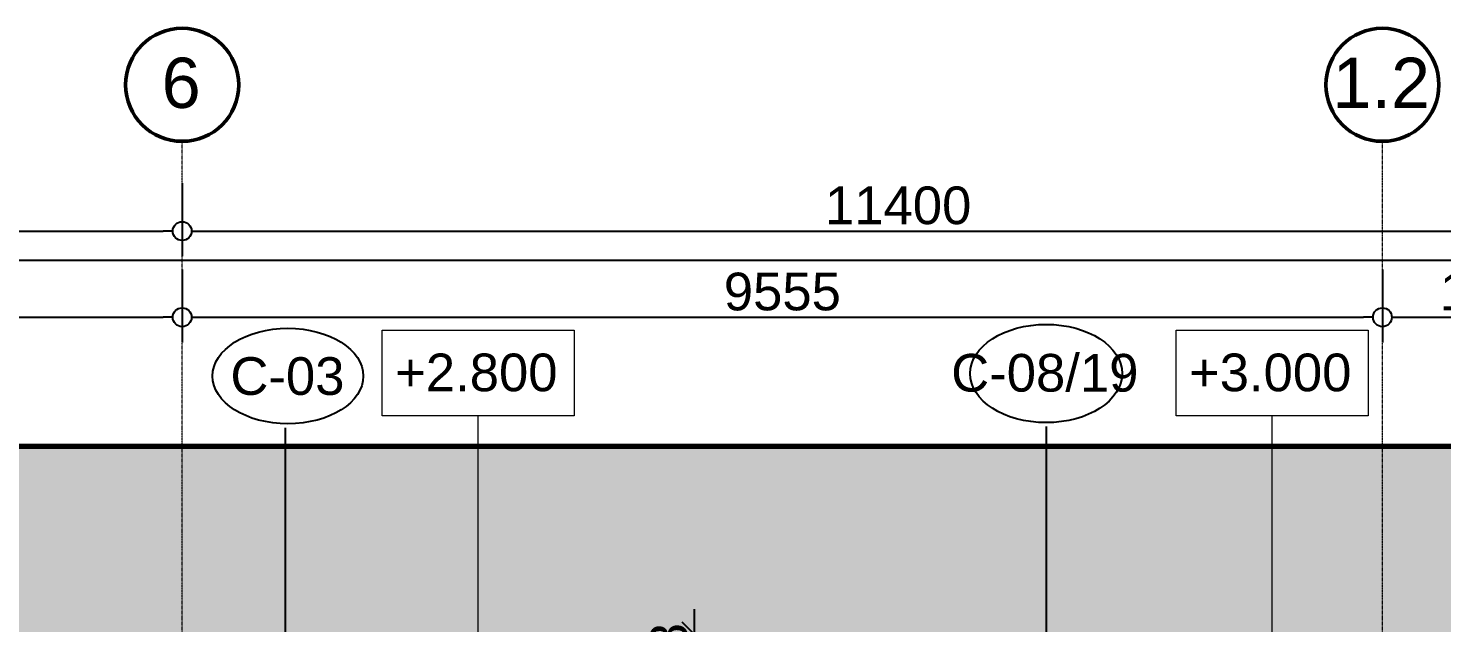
# Model space of a CAD drawing. Header units: millimetres. Extents: x -920222 to -841623, y -18676 to 21298.
# Drawn here: x -859907 to -848655, y 16565 to 21298 of the extents above; entities that cross this region are included whole.
import ezdxf

# ---------------------------------------------------------------- set-up
doc = ezdxf.new("R2010")
doc.units = ezdxf.units.MM
doc.linetypes.add('DPA_Grid _ Level 100', pattern=[10, 5.5, -1.6, 1.3, -1.6])
for name, color, linetype, lineweight in [('A-ANNO-DIMS', 1, 'Continuous', 9), ('A-ANNO-NOTE', 3, 'Continuous', 25), ('A-ROOM-IDEN', 3, 'Continuous', 25), ('A-WALL', 5, 'Continuous', 35), ('A-WALL-PATT', 1, 'Continuous', 35), ('G-ANNO-TEXT', 3, 'Continuous', 9), ('S-GRID', 251, 'Continuous', 9), ('S-GRID-IDEN', 3, 'Continuous', 50)]:
    doc.layers.add(name, color=color, linetype=linetype, lineweight=lineweight)
doc.styles.add('Arial', font='arial.ttf', dxfattribs={"height": 400})
doc.styles.add('Arial_2', font='arial.ttf', dxfattribs={"height": 300})
doc.dimstyles.new('DPA-DIM-3_0_C-C', dxfattribs={"dimscale": 304.8, "dimtxt": 306.07782, "dimasz": 0.492126, "dimexe": 0.656168, "dimexo": 0.0625, "dimgap": 0.164042, "dimtad": 1, "dimdec": 0, "dimzin": 0, "dimdsep": 46, "dimtxsty": 'Arial_2', "dimblk1": 'DOTBLANK', "dimblk2": 'DOTBLANK', "dimsah": 1, "dimcen": 0.09, "dimdle": 0.656168, "dimadec": 8, "dimazin": 0, "dimtfac": 1, "dimtdec": 4, "dimtix": 1, "dimtmove": 0, "dimatfit": 3, "dimfxl": 1.312336, "dimfxlon": 1, "dimtvp": 1, "dimtolj": 1, "dimtzin": 0, "dimarcsym": 2})
doc.dimstyles.new('DPA-DIM-3_0_T-T', dxfattribs={"dimscale": 304.8, "dimtxt": 306.07782, "dimasz": 0.656168, "dimexe": 0.656168, "dimexo": 0.0625, "dimgap": 0.164042, "dimtad": 1, "dimdec": 0, "dimzin": 0, "dimdsep": 46, "dimtxsty": 'Arial_2', "dimblk1": 'OBLIQUE', "dimblk2": 'OBLIQUE', "dimsah": 1, "dimcen": 0.09, "dimdle": 0.656168, "dimadec": 8, "dimazin": 0, "dimtfac": 1, "dimtdec": 4, "dimtix": 1, "dimtmove": 0, "dimatfit": 3, "dimfxl": 1.312336, "dimfxlon": 1, "dimtvp": 1, "dimtolj": 1, "dimtzin": 0, "dimarcsym": 2})

# ---------------------------------------------------------------- blocks, each defined once
blk = doc.blocks.new('DPA_TAG Room-Ceiling - STANDARD-8527542-4250-01 ENLARGED CONCOURSE LEVEL - REFLECTED CEILING PLAN - SHEET 1')
at = {"layer": 'A-ROOM-IDEN'}
blk.add_ellipse((0, 0), major_axis=(-6, 0), ratio=0.633333, dxfattribs=at)
blk = doc.blocks.new('Ceiling Tags - Ceiling Tags-9510765-4250-01 ENLARGED CONCOURSE LEVEL - REFLECTED CEILING PLAN - SHEET 1')
at = {"layer": 'A-ANNO-NOTE'}
blk.add_ellipse((0, 0), major_axis=(6.05, 0), ratio=0.646436, dxfattribs=at)
blk = doc.blocks.new('Grid - 100 Scale-2291345-4250-01 ENLARGED CONCOURSE LEVEL - REFLECTED CEILING PLAN - SHEET 1')
at = {"layer": 'S-GRID-IDEN'}
blk.add_circle((0, 0), 4.5, dxfattribs=at)
blk = doc.blocks.new('_DotBlank')
at = {"color": 0, "linetype": 'ByBlock', "lineweight": -2}
blk.add_line((-0.5, 0), (-1, 0), dxfattribs=at)
blk.add_circle((0, 0), 0.5, dxfattribs=at)
blk = doc.blocks.new('*D295')
at = {"layer": 'A-ANNO-DIMS', "color": 0, "lineweight": -2, "transparency": 16777216}
for p, q in [((34200, 16485), (34200, 15904)), ((45600, 16485), (45600, 15904)), ((34350, 16104), (45450, 16104))]:
    blk.add_line(p, q, dxfattribs=at)
at = {"layer": 'Defpoints', "color": 0, "transparency": 16777216}
for p in [(34200, 16504), (45600, 16504), (45600, 16104)]:
    blk.add_point(p, dxfattribs=at)
at = {"layer": 'A-ANNO-DIMS', "color": 0, "lineweight": -2, "transparency": 16777216, "xscale": 150, "yscale": 150, "zscale": 150, "rotation": 180}
blk.add_blockref('_DotBlank', (34200, 16104), dxfattribs=at)
at = {"layer": 'A-ANNO-DIMS', "color": 0, "lineweight": -2, "transparency": 16777216, "xscale": 150, "yscale": 150, "zscale": 150}
blk.add_blockref('_DotBlank', (45600, 16104), dxfattribs=at)
at = {"layer": 'A-ANNO-DIMS', "color": 0, "transparency": 16777216, "insert": (39900, 16307), "char_height": 300, "width": 1384.41, "attachment_point": 5, "style": 'Arial_2'}
blk.add_mtext('\\A1;11400', dxfattribs=at)
blk = doc.blocks.new('*D296')
at = {"layer": 'A-ANNO-DIMS', "color": 0, "lineweight": -2, "transparency": 16777216}
for p, q in [((45600, 16485), (45600, 15904)), ((57000, 16485), (57000, 15904)), ((45750, 16104), (56850, 16104))]:
    blk.add_line(p, q, dxfattribs=at)
at = {"layer": 'Defpoints', "color": 0, "transparency": 16777216}
for p in [(45600, 16504), (57000, 16504), (57000, 16104)]:
    blk.add_point(p, dxfattribs=at)
at = {"layer": 'A-ANNO-DIMS', "color": 0, "lineweight": -2, "transparency": 16777216, "xscale": 150, "yscale": 150, "zscale": 150, "rotation": 180}
blk.add_blockref('_DotBlank', (45600, 16104), dxfattribs=at)
at = {"layer": 'A-ANNO-DIMS', "color": 0, "lineweight": -2, "transparency": 16777216, "xscale": 150, "yscale": 150, "zscale": 150}
blk.add_blockref('_DotBlank', (57000, 16104), dxfattribs=at)
at = {"layer": 'A-ANNO-DIMS', "color": 0, "transparency": 16777216, "insert": (51300, 16307), "char_height": 300, "width": 1384.41, "attachment_point": 5, "style": 'Arial_2'}
blk.add_mtext('\\A1;11400', dxfattribs=at)
blk = doc.blocks.new('_Oblique')
at = {"color": 0, "linetype": 'ByBlock', "lineweight": -2}
blk.add_line((-0.5, -0.5), (0.5, 0.5), dxfattribs=at)
blk = doc.blocks.new('*D325')
at = {"layer": 'A-ANNO-DIMS', "color": 0, "lineweight": -2, "transparency": 16777216}
for p, q in [((49679, 12893), (49679, 13093)), ((50060, 12893), (49479, 12893)), ((49679, 12893), (49679, 12375)), ((50060, 12375), (49479, 12375)), ((49679, 12375), (49679, 12175))]:
    blk.add_line(p, q, dxfattribs=at)
at = {"layer": 'Defpoints', "color": 0, "transparency": 16777216}
for p in [(50079, 12893), (49679, 12375), (50079, 12375)]:
    blk.add_point(p, dxfattribs=at)
at = {"layer": 'A-ANNO-DIMS', "color": 0, "lineweight": -2, "transparency": 16777216, "xscale": 200, "yscale": 200, "zscale": 200}
for p, rotation in [((49679, 12893), 270), ((49679, 12375), 90)]:
    blk.add_blockref('_Oblique', p, dxfattribs=dict(at, rotation=rotation))
at = {"layer": 'A-ANNO-DIMS', "color": 0, "transparency": 16777216, "insert": (49476, 12634), "char_height": 300, "width": 830.65, "attachment_point": 5, "rotation": 90, "style": 'Arial_2'}
blk.add_mtext('\\A1;518', dxfattribs=at)
blk = doc.blocks.new('*D329')
at = {"layer": 'A-ANNO-DIMS', "color": 0, "lineweight": -2, "transparency": 16777216}
for p, q in [((35402, 15799), (35402, 15218)), ((45600, 15799), (45600, 15218)), ((35552, 15418), (45450, 15418))]:
    blk.add_line(p, q, dxfattribs=at)
at = {"layer": 'Defpoints', "color": 0, "transparency": 16777216}
for p in [(35402, 15818), (45600, 15818), (45600, 15418)]:
    blk.add_point(p, dxfattribs=at)
at = {"layer": 'A-ANNO-DIMS', "color": 0, "lineweight": -2, "transparency": 16777216, "xscale": 150, "yscale": 150, "zscale": 150, "rotation": 180}
blk.add_blockref('_DotBlank', (35402, 15418), dxfattribs=at)
at = {"layer": 'A-ANNO-DIMS', "color": 0, "lineweight": -2, "transparency": 16777216, "xscale": 150, "yscale": 150, "zscale": 150}
blk.add_blockref('_DotBlank', (45600, 15418), dxfattribs=at)
at = {"layer": 'A-ANNO-DIMS', "color": 0, "transparency": 16777216, "insert": (40501, 15621), "char_height": 300, "width": 1384.41, "attachment_point": 5, "style": 'Arial_2'}
blk.add_mtext('\\A1;10198', dxfattribs=at)
blk = doc.blocks.new('*D330')
at = {"layer": 'A-ANNO-DIMS', "color": 0, "lineweight": -2, "transparency": 16777216}
for p, q in [((45600, 15799), (45600, 15218)), ((55155, 15799), (55155, 15218)), ((45750, 15418), (55005, 15418))]:
    blk.add_line(p, q, dxfattribs=at)
at = {"layer": 'Defpoints', "color": 0, "transparency": 16777216}
for p in [(45600, 15818), (55155, 15818), (55155, 15418)]:
    blk.add_point(p, dxfattribs=at)
at = {"layer": 'A-ANNO-DIMS', "color": 0, "lineweight": -2, "transparency": 16777216, "xscale": 150, "yscale": 150, "zscale": 150, "rotation": 180}
blk.add_blockref('_DotBlank', (45600, 15418), dxfattribs=at)
at = {"layer": 'A-ANNO-DIMS', "color": 0, "lineweight": -2, "transparency": 16777216, "xscale": 150, "yscale": 150, "zscale": 150}
blk.add_blockref('_DotBlank', (55155, 15418), dxfattribs=at)
at = {"layer": 'A-ANNO-DIMS', "color": 0, "transparency": 16777216, "insert": (50378, 15621), "char_height": 300, "width": 1107.53, "attachment_point": 5, "style": 'Arial_2'}
blk.add_mtext('\\A1;9555', dxfattribs=at)
blk = doc.blocks.new('*D331')
at = {"layer": 'A-ANNO-DIMS', "color": 0, "lineweight": -2, "transparency": 16777216}
for p, q in [((55155, 15799), (55155, 15218)), ((57000, 15799), (57000, 15218)), ((55305, 15418), (56850, 15418))]:
    blk.add_line(p, q, dxfattribs=at)
at = {"layer": 'Defpoints', "color": 0, "transparency": 16777216}
for p in [(55155, 15818), (57000, 15818), (57000, 15418)]:
    blk.add_point(p, dxfattribs=at)
at = {"layer": 'A-ANNO-DIMS', "color": 0, "lineweight": -2, "transparency": 16777216, "xscale": 150, "yscale": 150, "zscale": 150, "rotation": 180}
blk.add_blockref('_DotBlank', (55155, 15418), dxfattribs=at)
at = {"layer": 'A-ANNO-DIMS', "color": 0, "lineweight": -2, "transparency": 16777216, "xscale": 150, "yscale": 150, "zscale": 150}
blk.add_blockref('_DotBlank', (57000, 15418), dxfattribs=at)
at = {"layer": 'A-ANNO-DIMS', "color": 0, "transparency": 16777216, "insert": (56078, 15621), "char_height": 300, "width": 1107.53, "attachment_point": 5, "style": 'Arial_2'}
blk.add_mtext('\\A1;1845', dxfattribs=at)
blk = doc.blocks.new('*U290')
at = {"layer": 'S-GRID', "linetype": 'DPA_Grid _ Level 100'}
for p, q in [((45600, -21404), (45600, 16818.7)), ((55155, -21404), (55155, 16818.7))]:
    blk.add_line(p, q, dxfattribs=at)
at = {"layer": 'S-GRID-IDEN', "xscale": 99.99999999999993, "yscale": 99.99999999999993, "zscale": 99.99999999999993}
for p in [(45600, 17268.7), (55155, 17268.7)]:
    blk.add_blockref('Grid - 100 Scale-2291345-4250-01 ENLARGED CONCOURSE LEVEL - REFLECTED CEILING PLAN - SHEET 1', p, dxfattribs=at)
at = {"layer": 'S-GRID-IDEN', "lineweight": 9, "char_height": 400, "attachment_point": 1, "style": 'Arial'}
for s, insert, width in [('6', (45436.7, 17484.6), 376.793), ('1.2', (54757.2, 17484.6), 945.991)]:
    blk.add_mtext(s, dxfattribs=dict(at, insert=insert, width=width))
at = {"layer": 'A-ANNO-DIMS'}
for base, p1, p2, override, picture, middle in [((45600, 16104.3), (34200, 16504.3), (45600, 16504.3), {"dimpost": '<>', "dimfxl": 11400}, '*D295', (39900, 16307.4)), ((57000, 16104.3), (45600, 16504.3), (57000, 16504.3), {"dimpost": '<>', "dimfxl": 11400}, '*D296', (51300, 16307.4)), ((45600, 15417.9), (35401.9, 15817.9), (45600, 15817.9), {"dimpost": '<>', "dimfxl": 10198.138815}, '*D329', (40500.9, 15621)), ((55155, 15417.9), (45600, 15817.9), (55155, 15817.9), {"dimpost": '<>', "dimfxl": 9555.000007}, '*D330', (50377.5, 15621)), ((57000, 15417.9), (55155, 15817.9), (57000, 15817.9), {"dimpost": '<>', "dimfxl": 1844.999993}, '*D331', (56077.5, 15621))]:
    dim = blk.add_linear_dim(base=base, p1=p1, p2=p2, dimstyle='DPA-DIM-3_0_C-C', override=override, dxfattribs=at)
    dim.commit()
    dim.dimension.update_dxf_attribs({"geometry": picture, "text_midpoint": middle})
dim = blk.add_linear_dim(base=(49679.2, 12375), p1=(50079.2, 12893), p2=(50079.2, 12375), angle=90, dimstyle='DPA-DIM-3_0_T-T', override={"dimpost": '<>', "dimfxl": 517.997174}, dxfattribs=at)
dim.commit()
dim.dimension.update_dxf_attribs({"geometry": '*D325', "text_midpoint": (49476.1, 12634)})

msp = doc.modelspace()

# ---------------------------------------------------------------- hatches: boundary and pattern name
at = {"layer": 'A-WALL-PATT', "lineweight": 9}
h = msp.add_hatch(dxfattribs=at)
h.set_pattern_fill('FP_1', color=256, style=0, pattern_type=2)
h.set_pattern_definition([(50, (0, 0), (728.7365, -63.75582), [76.2, -838.2]), (355, (0, 0), (-140.9716, 764.2276), [60.96, -670.56]), (100.451, (60.7, -5.3), (587.77, 700.46675), [64.76, -712.36]), (46.184, (0, 203.2), (1084.3162, -168.171), [114.3, -1257.3]), (96.636, (90.4, 189.2), (949.6099, 989.7098), [97.14, -1068.54]), (351.184, (0, 203.2), (949.6206, 989.7012), [91.44, -1005.84]), (21, (101.6, 152.4), (606.45787, -409.06057), [76.2, -838.2]), (326, (101.6, 152.4), (247.20834, 736.7529), [60.96, -670.56]), (71.451, (152.14, 118.3), (853.66825, 327.68547), [64.76, -712.36]), (37.5, (0, 0), (12.35469, 338.22012), [33.528, -628.904, 33.528, -647.192, -673.1]), (37.5, (0, 0), (12.35469, 338.22012), [-1343.152, 33.528, -639.572]), (7.5, (0, 0), (267.27887, 400.72213), [33.528, -354.584, 33.528, -613.664, -256.54]), (7.5, (0, 0), (267.27887, 400.72213), [-1035.304, 33.528, -223.012]), (327.5, (-226.57, 0), (542.36333, -22.915345), [33.528, -220.472, 33.528, -758.952, -1051.56]), (327.5, (-226.57, 0), (542.36333, -22.915345), [-1046.48, 33.528, -1018.032]), (317.5, (-328.17, 0), (592.51696, 101.7071), [33.528, -296.672, 33.528, -492.76, -746.76]), (317.5, (-328.17, 0), (592.51696, 101.7071), [-856.488, 33.528, -713.232])])
h.paths.add_polyline_path([(-847407, 16472), (-847407, 17972), (-895025, 17972), (-895025, 16472), (-848317, 16472)])

# ---------------------------------------------------------------- linework, layer by layer
at = {"layer": 'A-ANNO-NOTE'}
msp.add_line((-851800, 9660), (-851800, 18127), dxfattribs=at)
at = {"layer": 'A-ROOM-IDEN'}
for p, q in [((-846968, 19448), (-870272, 19448)), ((-857858, 15222), (-857858, 18118))]:
    msp.add_line(p, q, dxfattribs=at)
at = {"layer": 'A-WALL', "color": 7, "lineweight": 70}
msp.add_line((-895025, 17972), (-847407, 17972), dxfattribs=at)
at = {"layer": 'G-ANNO-TEXT', "color": 10}
for p, q in [((-856325, 15190), (-856325, 18213)), ((-850005, 10206), (-850005, 18213))]:
    msp.add_line(p, q, dxfattribs=at)
at = {"layer": 'G-ANNO-TEXT', "color": 10, "flags": 128}
for points in [[(-857090, 18895), (-855561, 18895), (-855561, 18213), (-857090, 18213)], [(-850770, 18895), (-849241, 18895), (-849241, 18213), (-850770, 18213)]]:
    msp.add_lwpolyline(points, close=True, dxfattribs=at)

# ---------------------------------------------------------------- block references
msp.add_blockref('*U290', (-904282, 3579))
at = {"layer": 'A-ANNO-NOTE', "xscale": 100, "yscale": 100, "zscale": 100}
msp.add_blockref('Ceiling Tags - Ceiling Tags-9510765-4250-01 ENLARGED CONCOURSE LEVEL - REFLECTED CEILING PLAN - SHEET 1', (-851804, 18549), dxfattribs=at)
at = {"layer": 'A-ROOM-IDEN', "xscale": 99.99999999999993, "yscale": 99.99999999999993, "zscale": 99.99999999999993}
msp.add_blockref('DPA_TAG Room-Ceiling - STANDARD-8527542-4250-01 ENLARGED CONCOURSE LEVEL - REFLECTED CEILING PLAN - SHEET 1', (-857840, 18529), dxfattribs=at)

# ---------------------------------------------------------------- texts
at = {"layer": 'A-ANNO-NOTE', "lineweight": 9, "insert": (-852560, 18705), "char_height": 300, "width": 1835.86, "attachment_point": 1, "style": 'Arial_2'}
msp.add_mtext('C-08/19', dxfattribs=at)
at = {"layer": 'A-ROOM-IDEN', "lineweight": 9, "insert": (-858298, 18679), "char_height": 300, "width": 1114.35, "attachment_point": 1, "style": 'Arial_2'}
msp.add_mtext('C-03', dxfattribs=at)
at = {"layer": 'G-ANNO-TEXT', "color": 7, "char_height": 300, "width": 1595.36, "attachment_point": 1, "style": 'Arial_2'}
for s, insert in [('+2.800', (-856987, 18708)), ('+3.000', (-850667, 18708))]:
    msp.add_mtext(s, dxfattribs=dict(at, insert=insert))

doc.saveas('drawing.dxf')
